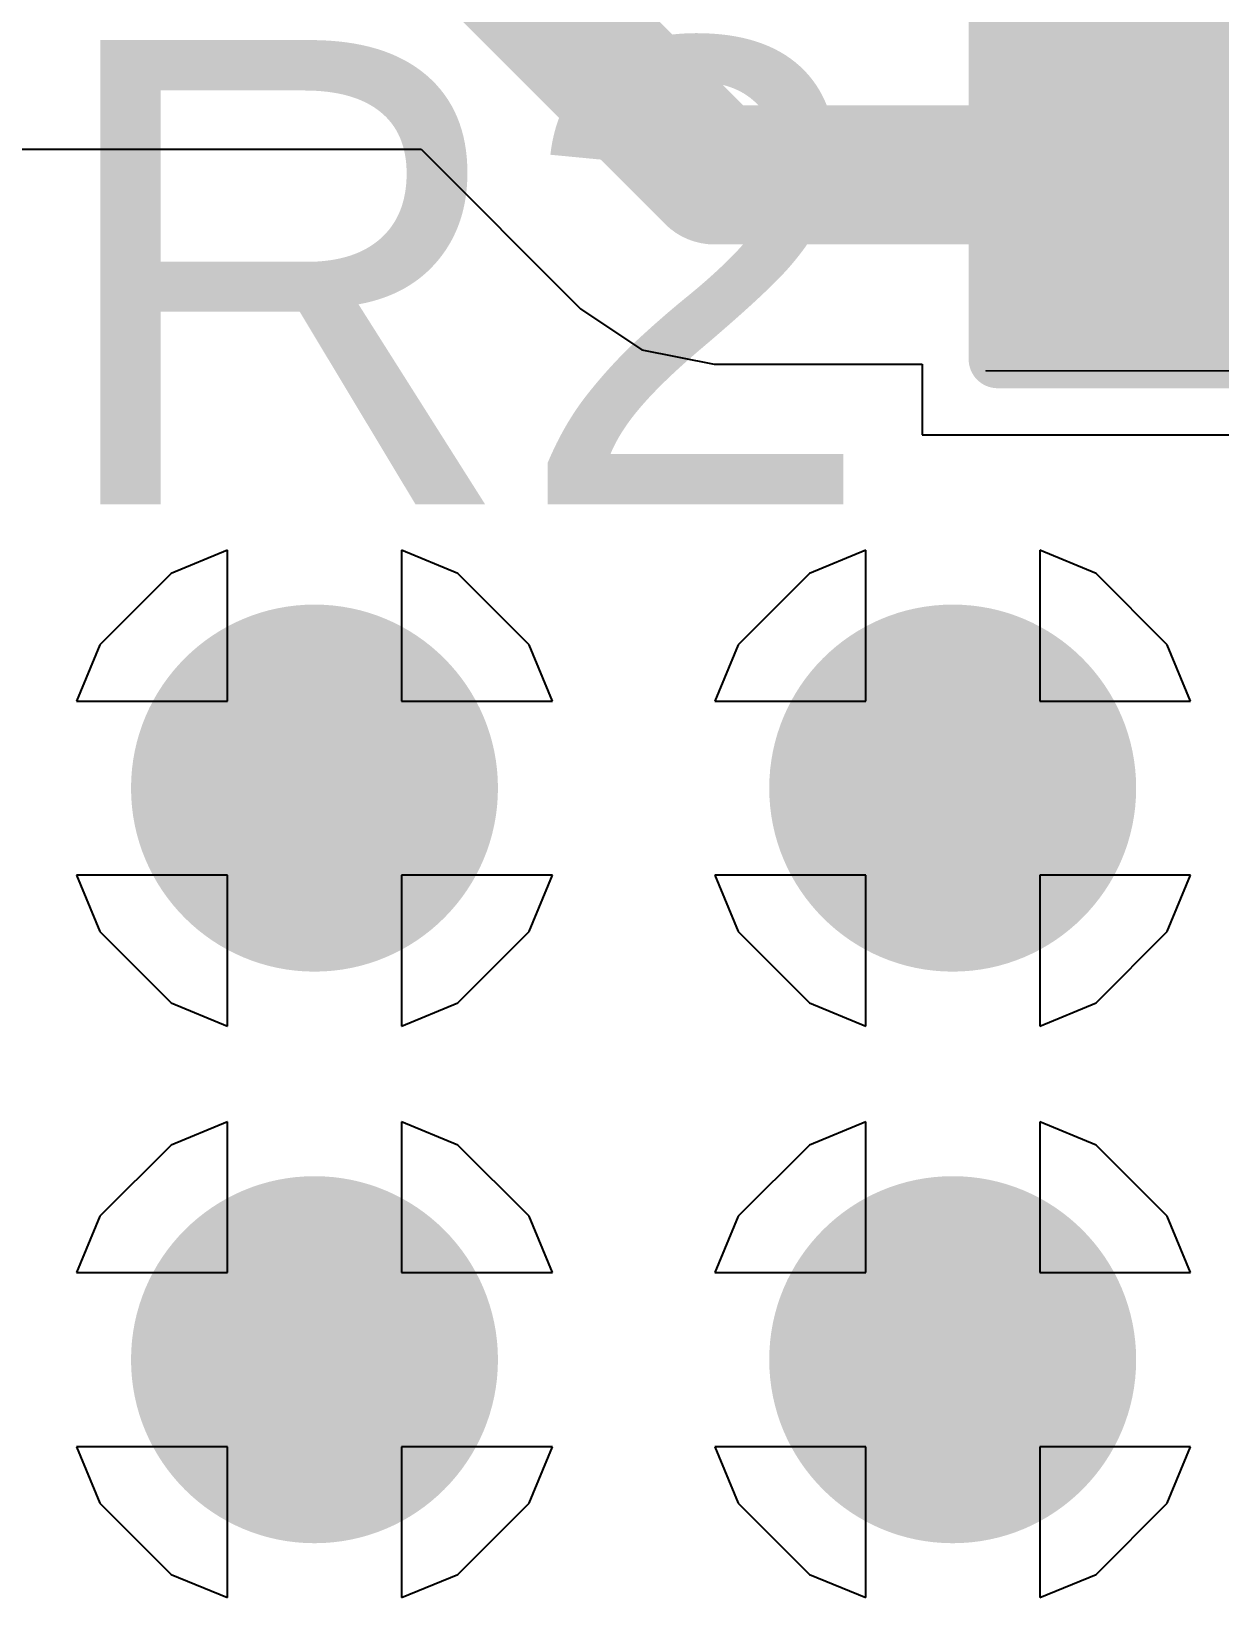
# Model space of a CAD drawing. Header units: inches. Extents: x -18 to 237, y -41 to 211.
# Drawn here: x 3.821 to 6.423, y 88.569 to 91.997 of the extents above; entities that cross this region are included whole.
import ezdxf

# ---------------------------------------------------------------- set-up
doc = ezdxf.new("R2010")
doc.units = ezdxf.units.IN
for name, color, linetype in [('Bottom Layer', 5, 'Continuous'), ('Bottom Solder', 6, 'Continuous'), ('Drill Drawing', 1, 'Continuous'), ('Top Layer', 1, 'Continuous'), ('Top Overlay', 2, 'Continuous'), ('Top Paste', 8, 'Continuous'), ('Top Solder', 216, 'Continuous'), ('Via Holes', 16, 'Continuous')]:
    doc.layers.add(name, color=color, linetype=linetype)
doc.styles.add('Arial', font='', dxfattribs={"height": 0.2})
doc.styles.get('Arial').set_extended_font_data('Arial')

# ---------------------------------------------------------------- blocks, each defined once
blk = doc.blocks.new('R___0402_81')
at = {"layer": 'Top Layer'}
for points in [[(-0.6985, -0.3175), (-0.6985, 0.3175), (-0.2413, 0.3175), (-0.2413, -0.3175)], [(0.2413, -0.3175), (0.2413, 0.3175), (0.6985, 0.3175), (0.6985, -0.3175)]]:
    blk.add_hatch(color=1, dxfattribs=at).paths.add_polyline_path(points)
at = {"layer": 'Top Paste'}
for points in [[(-0.6985, -0.3175), (-0.6985, 0.3175), (-0.2413, 0.3175), (-0.2413, -0.3175)], [(0.2413, -0.3175), (0.2413, 0.3175), (0.6985, 0.3175), (0.6985, -0.3175)]]:
    blk.add_hatch(color=8, dxfattribs=at).paths.add_polyline_path(points)
at = {"layer": 'Top Solder'}
for points in [[(-0.7535, -0.3725), (-0.7535, 0.3725), (-0.1863, 0.3725), (-0.1863, -0.3725)], [(0.1863, -0.3725), (0.1863, 0.3725), (0.7535, 0.3725), (0.7535, -0.3725)]]:
    blk.add_hatch(color=216, dxfattribs=at).paths.add_polyline_path(points)
at = {"layer": 'Top Overlay'}
for points in [[(-0.7874, -0.4064, 0.127, 0.127, 0), (-0.7874, 0.4064, 0.127, 0.127, 0)], [(-0.7874, 0.4064, 0.127, 0.127, 0), (0.7874, 0.4064, 0.127, 0.127, 0)], [(0.7874, -0.4064, 0.127, 0.127, 0), (0.7874, 0.4064, 0.127, 0.127, 0)], [(-0.7874, -0.4064, 0.127, 0.127, 0), (0.7874, -0.4064, 0.127, 0.127, 0)], [(-0.8128, -0.4318, 0.00323, 0.00323, 0), (0.8128, -0.4318, 0.00323, 0.00323, 0)]]:
    blk.add_lwpolyline(points, format="xyseb", dxfattribs=at)
for points in [[(-0.8191, 0.4064, 0.0635, 0.0635, 1), (-0.7556, 0.4064, 0.0635, 0.0635, 1)], [(-0.8191, 0.4064, 0.0635, 0.0635, 1), (-0.7556, 0.4064, 0.0635, 0.0635, 1)], [(0.7556, 0.4064, 0.0635, 0.0635, 1), (0.8191, 0.4064, 0.0635, 0.0635, 1)], [(0.7556, 0.4064, 0.0635, 0.0635, 1), (0.8191, 0.4064, 0.0635, 0.0635, 1)], [(-0.8191, -0.4064, 0.0635, 0.0635, 1), (-0.7556, -0.4064, 0.0635, 0.0635, 1)], [(-0.8191, -0.4064, 0.0635, 0.0635, 1), (-0.7556, -0.4064, 0.0635, 0.0635, 1)], [(0.7556, -0.4064, 0.0635, 0.0635, 1), (0.8191, -0.4064, 0.0635, 0.0635, 1)], [(0.7556, -0.4064, 0.0635, 0.0635, 1), (0.8191, -0.4064, 0.0635, 0.0635, 1)], [(-0.8136, -0.4318, 0.00161, 0.00161, 1), (-0.812, -0.4318, 0.00161, 0.00161, 1)], [(0.812, -0.4318, 0.00161, 0.00161, 1), (0.8136, -0.4318, 0.00161, 0.00161, 1)]]:
    blk.add_lwpolyline(points, format="xyseb", close=True, dxfattribs=at)

msp = doc.modelspace()

# ---------------------------------------------------------------- hatches: boundary and pattern name
at = {"layer": 'Bottom Layer'}
h = msp.add_hatch(color=5, dxfattribs=at)
edge = h.paths.add_edge_path()
edge.add_arc((4.4412, 90.3409), 0.3, 0, 360)
h = msp.add_hatch(color=5, dxfattribs=at)
edge = h.paths.add_edge_path()
edge.add_arc((5.8382, 90.3409), 0.3, 0, 360)
h = msp.add_hatch(color=5, dxfattribs=at)
edge = h.paths.add_edge_path()
edge.add_arc((4.4412, 89.0901), 0.3, 0, 360)
h = msp.add_hatch(color=5, dxfattribs=at)
edge = h.paths.add_edge_path()
edge.add_arc((5.8382, 89.0901), 0.3, 0, 360)
at = {"layer": 'Bottom Solder'}
h = msp.add_hatch(color=6, dxfattribs=at)
edge = h.paths.add_edge_path()
edge.add_arc((4.4412, 90.3409), 0.4016, 0, 360)
h = msp.add_hatch(color=6, dxfattribs=at)
edge = h.paths.add_edge_path()
edge.add_arc((5.8382, 90.3409), 0.4016, 0, 360)
h = msp.add_hatch(color=6, dxfattribs=at)
edge = h.paths.add_edge_path()
edge.add_arc((4.4412, 89.0901), 0.4016, 0, 360)
h = msp.add_hatch(color=6, dxfattribs=at)
edge = h.paths.add_edge_path()
edge.add_arc((5.8382, 89.0901), 0.4016, 0, 360)
at = {"layer": 'Top Layer'}
h = msp.add_hatch(color=1, dxfattribs=at)
edge = h.paths.add_edge_path()
edge.add_arc((4.4412, 90.3409), 0.3, 0, 360)
h = msp.add_hatch(color=1, dxfattribs=at)
edge = h.paths.add_edge_path()
edge.add_arc((5.8382, 90.3409), 0.3, 0, 360)
h = msp.add_hatch(color=1, dxfattribs=at)
edge = h.paths.add_edge_path()
edge.add_arc((4.4412, 89.0901), 0.3, 0, 360)
h = msp.add_hatch(color=1, dxfattribs=at)
edge = h.paths.add_edge_path()
edge.add_arc((5.8382, 89.0901), 0.3, 0, 360)
at = {"layer": 'Top Solder'}
h = msp.add_hatch(color=216, dxfattribs=at)
edge = h.paths.add_edge_path()
edge.add_arc((4.4412, 90.3409), 0.4016, 0, 360)
h = msp.add_hatch(color=216, dxfattribs=at)
edge = h.paths.add_edge_path()
edge.add_arc((5.8382, 90.3409), 0.4016, 0, 360)
h = msp.add_hatch(color=216, dxfattribs=at)
edge = h.paths.add_edge_path()
edge.add_arc((4.4412, 89.0901), 0.4016, 0, 360)
h = msp.add_hatch(color=216, dxfattribs=at)
edge = h.paths.add_edge_path()
edge.add_arc((5.8382, 89.0901), 0.4016, 0, 360)
at = {"layer": 'Via Holes'}
h = msp.add_hatch(color=7, dxfattribs=at)
edge = h.paths.add_edge_path()
edge.add_arc((4.4412, 90.3409), 0.15, 0, 360)
h = msp.add_hatch(color=7, dxfattribs=at)
edge = h.paths.add_edge_path()
edge.add_arc((5.8382, 90.3409), 0.15, 0, 360)
h = msp.add_hatch(color=7, dxfattribs=at)
edge = h.paths.add_edge_path()
edge.add_arc((4.4412, 89.0901), 0.15, 0, 360)
h = msp.add_hatch(color=7, dxfattribs=at)
edge = h.paths.add_edge_path()
edge.add_arc((5.8382, 89.0901), 0.15, 0, 360)

# ---------------------------------------------------------------- linework, layer by layer
at = {"layer": 'Bottom Layer'}
for p, q in [((4.2507, 90.8616), (4.1274, 90.8105)), ((4.2507, 90.5314), (4.2507, 90.8616)), ((4.7551, 90.8105), (4.6317, 90.8616)), ((4.6317, 90.8616), (4.6317, 90.5314)), ((5.6477, 90.8616), (5.5244, 90.8105)), ((5.6477, 90.5314), (5.6477, 90.8616)), ((6.1521, 90.8105), (6.0287, 90.8616)), ((6.0287, 90.8616), (6.0287, 90.5314)), ((4.1274, 90.8105), (3.9716, 90.6547)), ((4.9109, 90.6547), (4.7551, 90.8105)), ((5.5244, 90.8105), (5.3686, 90.6547)), ((6.3079, 90.6547), (6.1521, 90.8105)), ((3.9716, 90.6547), (3.9205, 90.5314)), ((4.962, 90.5314), (4.9109, 90.6547)), ((5.3686, 90.6547), (5.3175, 90.5314)), ((6.359, 90.5314), (6.3079, 90.6547)), ((3.9205, 90.5314), (4.2507, 90.5314)), ((4.6317, 90.5314), (4.962, 90.5314)), ((5.3175, 90.5314), (5.6477, 90.5314)), ((6.0287, 90.5314), (6.359, 90.5314)), ((4.2507, 90.1504), (3.9205, 90.1504)), ((3.9205, 90.1504), (3.9716, 90.0271)), ((4.2507, 89.8202), (4.2507, 90.1504)), ((4.962, 90.1504), (4.6317, 90.1504)), ((4.6317, 90.1504), (4.6317, 89.8202)), ((4.9109, 90.0271), (4.962, 90.1504)), ((5.6477, 90.1504), (5.3175, 90.1504)), ((5.3175, 90.1504), (5.3686, 90.0271)), ((5.6477, 89.8202), (5.6477, 90.1504)), ((6.359, 90.1504), (6.0287, 90.1504)), ((6.0287, 90.1504), (6.0287, 89.8202)), ((6.3079, 90.0271), (6.359, 90.1504)), ((3.9716, 90.0271), (4.1274, 89.8712)), ((4.7551, 89.8712), (4.9109, 90.0271)), ((5.3686, 90.0271), (5.5244, 89.8712)), ((6.1521, 89.8712), (6.3079, 90.0271)), ((4.1274, 89.8712), (4.2507, 89.8202)), ((4.6317, 89.8202), (4.7551, 89.8712)), ((5.5244, 89.8712), (5.6477, 89.8202)), ((6.0287, 89.8202), (6.1521, 89.8712)), ((4.2507, 89.6108), (4.1274, 89.5597)), ((4.2507, 89.2806), (4.2507, 89.6108)), ((4.7551, 89.5597), (4.6317, 89.6108)), ((4.6317, 89.6108), (4.6317, 89.2806)), ((5.6477, 89.6108), (5.5244, 89.5597)), ((5.6477, 89.2806), (5.6477, 89.6108)), ((6.1521, 89.5597), (6.0287, 89.6108)), ((6.0287, 89.6108), (6.0287, 89.2806)), ((4.1274, 89.5597), (3.9716, 89.4039)), ((4.9109, 89.4039), (4.7551, 89.5597)), ((5.5244, 89.5597), (5.3686, 89.4039)), ((6.3079, 89.4039), (6.1521, 89.5597)), ((3.9716, 89.4039), (3.9205, 89.2806)), ((4.962, 89.2806), (4.9109, 89.4039)), ((5.3686, 89.4039), (5.3175, 89.2806)), ((6.359, 89.2806), (6.3079, 89.4039)), ((3.9205, 89.2806), (4.2507, 89.2806)), ((4.6317, 89.2806), (4.962, 89.2806)), ((5.3175, 89.2806), (5.6477, 89.2806)), ((6.0287, 89.2806), (6.359, 89.2806)), ((4.2507, 88.8996), (3.9205, 88.8996)), ((3.9205, 88.8996), (3.9716, 88.7763)), ((4.2507, 88.5694), (4.2507, 88.8996)), ((4.962, 88.8996), (4.6317, 88.8996)), ((4.6317, 88.8996), (4.6317, 88.5694)), ((4.9109, 88.7763), (4.962, 88.8996)), ((5.6477, 88.8996), (5.3175, 88.8996)), ((5.3175, 88.8996), (5.3686, 88.7763)), ((5.6477, 88.5694), (5.6477, 88.8996)), ((6.359, 88.8996), (6.0287, 88.8996)), ((6.0287, 88.8996), (6.0287, 88.5694)), ((6.3079, 88.7763), (6.359, 88.8996)), ((3.9716, 88.7763), (4.1274, 88.6204)), ((4.7551, 88.6204), (4.9109, 88.7763)), ((5.3686, 88.7763), (5.5244, 88.6204)), ((6.1521, 88.6204), (6.3079, 88.7763)), ((4.1274, 88.6204), (4.2507, 88.5694)), ((4.6317, 88.5694), (4.7551, 88.6204)), ((5.5244, 88.6204), (5.6477, 88.5694)), ((6.0287, 88.5694), (6.1521, 88.6204))]:
    msp.add_line(p, q, dxfattribs=at)
at = {"layer": 'Drill Drawing'}
for points in [[(4.3142, 90.4679, 0.0508, 0.0508, 0), (4.4412, 90.5949, 0.0508, 0.0508, 0)], [(4.4412, 90.5949, 0.0508, 0.0508, 0), (4.5682, 90.4679, 0.0508, 0.0508, 0)], [(5.7112, 90.4679, 0.0508, 0.0508, 0), (5.8382, 90.5949, 0.0508, 0.0508, 0)], [(5.8382, 90.5949, 0.0508, 0.0508, 0), (5.9652, 90.4679, 0.0508, 0.0508, 0)], [(4.1872, 90.4679, 0.0508, 0.0508, 0), (4.3142, 90.3409, 0.0508, 0.0508, 0)], [(4.1872, 90.4679, 0.0508, 0.0508, 0), (4.3142, 90.4679, 0.0508, 0.0508, 0)], [(4.365, 90.4171, 0.0508, 0.0508, 0), (4.4412, 90.4933, 0.0508, 0.0508, 0)], [(4.4412, 90.4933, 0.0508, 0.0508, 0), (4.5174, 90.4171, 0.0508, 0.0508, 0)], [(4.5682, 90.4679, 0.0508, 0.0508, 0), (4.6952, 90.4679, 0.0508, 0.0508, 0)], [(4.5682, 90.3409, 0.0508, 0.0508, 0), (4.6952, 90.4679, 0.0508, 0.0508, 0)], [(5.5842, 90.4679, 0.0508, 0.0508, 0), (5.7112, 90.3409, 0.0508, 0.0508, 0)], [(5.5842, 90.4679, 0.0508, 0.0508, 0), (5.7112, 90.4679, 0.0508, 0.0508, 0)], [(5.762, 90.4171, 0.0508, 0.0508, 0), (5.8382, 90.4933, 0.0508, 0.0508, 0)], [(5.8382, 90.4933, 0.0508, 0.0508, 0), (5.9144, 90.4171, 0.0508, 0.0508, 0)], [(5.9652, 90.4679, 0.0508, 0.0508, 0), (6.0922, 90.4679, 0.0508, 0.0508, 0)], [(5.9652, 90.3409, 0.0508, 0.0508, 0), (6.0922, 90.4679, 0.0508, 0.0508, 0)], [(4.2888, 90.4171, 0.0508, 0.0508, 0), (4.365, 90.3409, 0.0508, 0.0508, 0)], [(4.2888, 90.4171, 0.0508, 0.0508, 0), (4.365, 90.4171, 0.0508, 0.0508, 0)], [(4.5174, 90.4171, 0.0508, 0.0508, 0), (4.5936, 90.4171, 0.0508, 0.0508, 0)], [(4.5174, 90.3409, 0.0508, 0.0508, 0), (4.5936, 90.4171, 0.0508, 0.0508, 0)], [(5.6858, 90.4171, 0.0508, 0.0508, 0), (5.762, 90.3409, 0.0508, 0.0508, 0)], [(5.6858, 90.4171, 0.0508, 0.0508, 0), (5.762, 90.4171, 0.0508, 0.0508, 0)], [(5.9144, 90.4171, 0.0508, 0.0508, 0), (5.9906, 90.4171, 0.0508, 0.0508, 0)], [(5.9144, 90.3409, 0.0508, 0.0508, 0), (5.9906, 90.4171, 0.0508, 0.0508, 0)], [(4.1872, 90.2139, 0.0508, 0.0508, 0), (4.3142, 90.3409, 0.0508, 0.0508, 0)], [(4.2888, 90.2647, 0.0508, 0.0508, 0), (4.365, 90.3409, 0.0508, 0.0508, 0)], [(4.5174, 90.3409, 0.0508, 0.0508, 0), (4.5936, 90.2647, 0.0508, 0.0508, 0)], [(4.5682, 90.3409, 0.0508, 0.0508, 0), (4.6952, 90.2139, 0.0508, 0.0508, 0)], [(5.5842, 90.2139, 0.0508, 0.0508, 0), (5.7112, 90.3409, 0.0508, 0.0508, 0)], [(5.6858, 90.2647, 0.0508, 0.0508, 0), (5.762, 90.3409, 0.0508, 0.0508, 0)], [(5.9144, 90.3409, 0.0508, 0.0508, 0), (5.9906, 90.2647, 0.0508, 0.0508, 0)], [(5.9652, 90.3409, 0.0508, 0.0508, 0), (6.0922, 90.2139, 0.0508, 0.0508, 0)], [(4.2888, 90.2647, 0.0508, 0.0508, 0), (4.365, 90.2647, 0.0508, 0.0508, 0)], [(4.365, 90.2647, 0.0508, 0.0508, 0), (4.4412, 90.1885, 0.0508, 0.0508, 0)], [(4.4412, 90.1885, 0.0508, 0.0508, 0), (4.5174, 90.2647, 0.0508, 0.0508, 0)], [(4.5174, 90.2647, 0.0508, 0.0508, 0), (4.5936, 90.2647, 0.0508, 0.0508, 0)], [(5.6858, 90.2647, 0.0508, 0.0508, 0), (5.762, 90.2647, 0.0508, 0.0508, 0)], [(5.762, 90.2647, 0.0508, 0.0508, 0), (5.8382, 90.1885, 0.0508, 0.0508, 0)], [(5.8382, 90.1885, 0.0508, 0.0508, 0), (5.9144, 90.2647, 0.0508, 0.0508, 0)], [(5.9144, 90.2647, 0.0508, 0.0508, 0), (5.9906, 90.2647, 0.0508, 0.0508, 0)], [(4.1872, 90.2139, 0.0508, 0.0508, 0), (4.3142, 90.2139, 0.0508, 0.0508, 0)], [(4.3142, 90.2139, 0.0508, 0.0508, 0), (4.4412, 90.0869, 0.0508, 0.0508, 0)], [(4.4412, 90.0869, 0.0508, 0.0508, 0), (4.5682, 90.2139, 0.0508, 0.0508, 0)], [(4.5682, 90.2139, 0.0508, 0.0508, 0), (4.6952, 90.2139, 0.0508, 0.0508, 0)], [(5.5842, 90.2139, 0.0508, 0.0508, 0), (5.7112, 90.2139, 0.0508, 0.0508, 0)], [(5.7112, 90.2139, 0.0508, 0.0508, 0), (5.8382, 90.0869, 0.0508, 0.0508, 0)], [(5.8382, 90.0869, 0.0508, 0.0508, 0), (5.9652, 90.2139, 0.0508, 0.0508, 0)], [(5.9652, 90.2139, 0.0508, 0.0508, 0), (6.0922, 90.2139, 0.0508, 0.0508, 0)], [(4.3142, 89.2171, 0.0508, 0.0508, 0), (4.4412, 89.3441, 0.0508, 0.0508, 0)], [(4.4412, 89.3441, 0.0508, 0.0508, 0), (4.5682, 89.2171, 0.0508, 0.0508, 0)], [(5.7112, 89.2171, 0.0508, 0.0508, 0), (5.8382, 89.3441, 0.0508, 0.0508, 0)], [(5.8382, 89.3441, 0.0508, 0.0508, 0), (5.9652, 89.2171, 0.0508, 0.0508, 0)], [(4.365, 89.1663, 0.0508, 0.0508, 0), (4.4412, 89.2425, 0.0508, 0.0508, 0)], [(4.4412, 89.2425, 0.0508, 0.0508, 0), (4.5174, 89.1663, 0.0508, 0.0508, 0)], [(5.762, 89.1663, 0.0508, 0.0508, 0), (5.8382, 89.2425, 0.0508, 0.0508, 0)], [(5.8382, 89.2425, 0.0508, 0.0508, 0), (5.9144, 89.1663, 0.0508, 0.0508, 0)], [(4.1872, 89.2171, 0.0508, 0.0508, 0), (4.3142, 89.0901, 0.0508, 0.0508, 0)], [(4.1872, 89.2171, 0.0508, 0.0508, 0), (4.3142, 89.2171, 0.0508, 0.0508, 0)], [(4.5682, 89.2171, 0.0508, 0.0508, 0), (4.6952, 89.2171, 0.0508, 0.0508, 0)], [(4.5682, 89.0901, 0.0508, 0.0508, 0), (4.6952, 89.2171, 0.0508, 0.0508, 0)], [(5.5842, 89.2171, 0.0508, 0.0508, 0), (5.7112, 89.0901, 0.0508, 0.0508, 0)], [(5.5842, 89.2171, 0.0508, 0.0508, 0), (5.7112, 89.2171, 0.0508, 0.0508, 0)], [(5.9652, 89.2171, 0.0508, 0.0508, 0), (6.0922, 89.2171, 0.0508, 0.0508, 0)], [(5.9652, 89.0901, 0.0508, 0.0508, 0), (6.0922, 89.2171, 0.0508, 0.0508, 0)], [(4.2888, 89.1663, 0.0508, 0.0508, 0), (4.365, 89.0901, 0.0508, 0.0508, 0)], [(4.2888, 89.1663, 0.0508, 0.0508, 0), (4.365, 89.1663, 0.0508, 0.0508, 0)], [(4.5174, 89.1663, 0.0508, 0.0508, 0), (4.5936, 89.1663, 0.0508, 0.0508, 0)], [(4.5174, 89.0901, 0.0508, 0.0508, 0), (4.5936, 89.1663, 0.0508, 0.0508, 0)], [(5.6858, 89.1663, 0.0508, 0.0508, 0), (5.762, 89.0901, 0.0508, 0.0508, 0)], [(5.6858, 89.1663, 0.0508, 0.0508, 0), (5.762, 89.1663, 0.0508, 0.0508, 0)], [(5.9144, 89.1663, 0.0508, 0.0508, 0), (5.9906, 89.1663, 0.0508, 0.0508, 0)], [(5.9144, 89.0901, 0.0508, 0.0508, 0), (5.9906, 89.1663, 0.0508, 0.0508, 0)], [(4.1872, 88.9631, 0.0508, 0.0508, 0), (4.3142, 89.0901, 0.0508, 0.0508, 0)], [(4.2888, 89.0139, 0.0508, 0.0508, 0), (4.365, 89.0901, 0.0508, 0.0508, 0)], [(4.5174, 89.0901, 0.0508, 0.0508, 0), (4.5936, 89.0139, 0.0508, 0.0508, 0)], [(4.5682, 89.0901, 0.0508, 0.0508, 0), (4.6952, 88.9631, 0.0508, 0.0508, 0)], [(5.5842, 88.9631, 0.0508, 0.0508, 0), (5.7112, 89.0901, 0.0508, 0.0508, 0)], [(5.6858, 89.0139, 0.0508, 0.0508, 0), (5.762, 89.0901, 0.0508, 0.0508, 0)], [(5.9144, 89.0901, 0.0508, 0.0508, 0), (5.9906, 89.0139, 0.0508, 0.0508, 0)], [(5.9652, 89.0901, 0.0508, 0.0508, 0), (6.0922, 88.9631, 0.0508, 0.0508, 0)], [(4.2888, 89.0139, 0.0508, 0.0508, 0), (4.365, 89.0139, 0.0508, 0.0508, 0)], [(4.365, 89.0139, 0.0508, 0.0508, 0), (4.4412, 88.9377, 0.0508, 0.0508, 0)], [(4.4412, 88.9377, 0.0508, 0.0508, 0), (4.5174, 89.0139, 0.0508, 0.0508, 0)], [(4.5174, 89.0139, 0.0508, 0.0508, 0), (4.5936, 89.0139, 0.0508, 0.0508, 0)], [(5.6858, 89.0139, 0.0508, 0.0508, 0), (5.762, 89.0139, 0.0508, 0.0508, 0)], [(5.762, 89.0139, 0.0508, 0.0508, 0), (5.8382, 88.9377, 0.0508, 0.0508, 0)], [(5.8382, 88.9377, 0.0508, 0.0508, 0), (5.9144, 89.0139, 0.0508, 0.0508, 0)], [(5.9144, 89.0139, 0.0508, 0.0508, 0), (5.9906, 89.0139, 0.0508, 0.0508, 0)], [(4.1872, 88.9631, 0.0508, 0.0508, 0), (4.3142, 88.9631, 0.0508, 0.0508, 0)], [(4.3142, 88.9631, 0.0508, 0.0508, 0), (4.4412, 88.8361, 0.0508, 0.0508, 0)], [(4.4412, 88.8361, 0.0508, 0.0508, 0), (4.5682, 88.9631, 0.0508, 0.0508, 0)], [(4.5682, 88.9631, 0.0508, 0.0508, 0), (4.6952, 88.9631, 0.0508, 0.0508, 0)], [(5.5842, 88.9631, 0.0508, 0.0508, 0), (5.7112, 88.9631, 0.0508, 0.0508, 0)], [(5.7112, 88.9631, 0.0508, 0.0508, 0), (5.8382, 88.8361, 0.0508, 0.0508, 0)], [(5.8382, 88.8361, 0.0508, 0.0508, 0), (5.9652, 88.9631, 0.0508, 0.0508, 0)], [(5.9652, 88.9631, 0.0508, 0.0508, 0), (6.0922, 88.9631, 0.0508, 0.0508, 0)]]:
    msp.add_lwpolyline(points, format="xyseb", dxfattribs=at)
for points in [[(4.4285, 90.5949, 0.0254, 0.0254, 1), (4.4539, 90.5949, 0.0254, 0.0254, 1)], [(4.4285, 90.5949, 0.0254, 0.0254, 1), (4.4539, 90.5949, 0.0254, 0.0254, 1)], [(5.8255, 90.5949, 0.0254, 0.0254, 1), (5.8509, 90.5949, 0.0254, 0.0254, 1)], [(5.8255, 90.5949, 0.0254, 0.0254, 1), (5.8509, 90.5949, 0.0254, 0.0254, 1)], [(4.1745, 90.4679, 0.0254, 0.0254, 1), (4.1999, 90.4679, 0.0254, 0.0254, 1)], [(4.1745, 90.4679, 0.0254, 0.0254, 1), (4.1999, 90.4679, 0.0254, 0.0254, 1)], [(4.3015, 90.4679, 0.0254, 0.0254, 1), (4.3269, 90.4679, 0.0254, 0.0254, 1)], [(4.3015, 90.4679, 0.0254, 0.0254, 1), (4.3269, 90.4679, 0.0254, 0.0254, 1)], [(4.4285, 90.4933, 0.0254, 0.0254, 1), (4.4539, 90.4933, 0.0254, 0.0254, 1)], [(4.4285, 90.4933, 0.0254, 0.0254, 1), (4.4539, 90.4933, 0.0254, 0.0254, 1)], [(4.5555, 90.4679, 0.0254, 0.0254, 1), (4.5809, 90.4679, 0.0254, 0.0254, 1)], [(4.5555, 90.4679, 0.0254, 0.0254, 1), (4.5809, 90.4679, 0.0254, 0.0254, 1)], [(4.6825, 90.4679, 0.0254, 0.0254, 1), (4.7079, 90.4679, 0.0254, 0.0254, 1)], [(4.6825, 90.4679, 0.0254, 0.0254, 1), (4.7079, 90.4679, 0.0254, 0.0254, 1)], [(5.5715, 90.4679, 0.0254, 0.0254, 1), (5.5969, 90.4679, 0.0254, 0.0254, 1)], [(5.5715, 90.4679, 0.0254, 0.0254, 1), (5.5969, 90.4679, 0.0254, 0.0254, 1)], [(5.6985, 90.4679, 0.0254, 0.0254, 1), (5.7239, 90.4679, 0.0254, 0.0254, 1)], [(5.6985, 90.4679, 0.0254, 0.0254, 1), (5.7239, 90.4679, 0.0254, 0.0254, 1)], [(5.8255, 90.4933, 0.0254, 0.0254, 1), (5.8509, 90.4933, 0.0254, 0.0254, 1)], [(5.8255, 90.4933, 0.0254, 0.0254, 1), (5.8509, 90.4933, 0.0254, 0.0254, 1)], [(5.9525, 90.4679, 0.0254, 0.0254, 1), (5.9779, 90.4679, 0.0254, 0.0254, 1)], [(5.9525, 90.4679, 0.0254, 0.0254, 1), (5.9779, 90.4679, 0.0254, 0.0254, 1)], [(6.0795, 90.4679, 0.0254, 0.0254, 1), (6.1049, 90.4679, 0.0254, 0.0254, 1)], [(6.0795, 90.4679, 0.0254, 0.0254, 1), (6.1049, 90.4679, 0.0254, 0.0254, 1)], [(4.2761, 90.4171, 0.0254, 0.0254, 1), (4.3015, 90.4171, 0.0254, 0.0254, 1)], [(4.2761, 90.4171, 0.0254, 0.0254, 1), (4.3015, 90.4171, 0.0254, 0.0254, 1)], [(4.3523, 90.4171, 0.0254, 0.0254, 1), (4.3777, 90.4171, 0.0254, 0.0254, 1)], [(4.3523, 90.4171, 0.0254, 0.0254, 1), (4.3777, 90.4171, 0.0254, 0.0254, 1)], [(4.5047, 90.4171, 0.0254, 0.0254, 1), (4.5301, 90.4171, 0.0254, 0.0254, 1)], [(4.5047, 90.4171, 0.0254, 0.0254, 1), (4.5301, 90.4171, 0.0254, 0.0254, 1)], [(4.5809, 90.4171, 0.0254, 0.0254, 1), (4.6063, 90.4171, 0.0254, 0.0254, 1)], [(4.5809, 90.4171, 0.0254, 0.0254, 1), (4.6063, 90.4171, 0.0254, 0.0254, 1)], [(5.6731, 90.4171, 0.0254, 0.0254, 1), (5.6985, 90.4171, 0.0254, 0.0254, 1)], [(5.6731, 90.4171, 0.0254, 0.0254, 1), (5.6985, 90.4171, 0.0254, 0.0254, 1)], [(5.7493, 90.4171, 0.0254, 0.0254, 1), (5.7747, 90.4171, 0.0254, 0.0254, 1)], [(5.7493, 90.4171, 0.0254, 0.0254, 1), (5.7747, 90.4171, 0.0254, 0.0254, 1)], [(5.9017, 90.4171, 0.0254, 0.0254, 1), (5.9271, 90.4171, 0.0254, 0.0254, 1)], [(5.9017, 90.4171, 0.0254, 0.0254, 1), (5.9271, 90.4171, 0.0254, 0.0254, 1)], [(5.9779, 90.4171, 0.0254, 0.0254, 1), (6.0033, 90.4171, 0.0254, 0.0254, 1)], [(5.9779, 90.4171, 0.0254, 0.0254, 1), (6.0033, 90.4171, 0.0254, 0.0254, 1)], [(4.3015, 90.3409, 0.0254, 0.0254, 1), (4.3269, 90.3409, 0.0254, 0.0254, 1)], [(4.3015, 90.3409, 0.0254, 0.0254, 1), (4.3269, 90.3409, 0.0254, 0.0254, 1)], [(4.3523, 90.3409, 0.0254, 0.0254, 1), (4.3777, 90.3409, 0.0254, 0.0254, 1)], [(4.3523, 90.3409, 0.0254, 0.0254, 1), (4.3777, 90.3409, 0.0254, 0.0254, 1)], [(4.5047, 90.3409, 0.0254, 0.0254, 1), (4.5301, 90.3409, 0.0254, 0.0254, 1)], [(4.5047, 90.3409, 0.0254, 0.0254, 1), (4.5301, 90.3409, 0.0254, 0.0254, 1)], [(4.5555, 90.3409, 0.0254, 0.0254, 1), (4.5809, 90.3409, 0.0254, 0.0254, 1)], [(4.5555, 90.3409, 0.0254, 0.0254, 1), (4.5809, 90.3409, 0.0254, 0.0254, 1)], [(5.6985, 90.3409, 0.0254, 0.0254, 1), (5.7239, 90.3409, 0.0254, 0.0254, 1)], [(5.6985, 90.3409, 0.0254, 0.0254, 1), (5.7239, 90.3409, 0.0254, 0.0254, 1)], [(5.7493, 90.3409, 0.0254, 0.0254, 1), (5.7747, 90.3409, 0.0254, 0.0254, 1)], [(5.7493, 90.3409, 0.0254, 0.0254, 1), (5.7747, 90.3409, 0.0254, 0.0254, 1)], [(5.9017, 90.3409, 0.0254, 0.0254, 1), (5.9271, 90.3409, 0.0254, 0.0254, 1)], [(5.9017, 90.3409, 0.0254, 0.0254, 1), (5.9271, 90.3409, 0.0254, 0.0254, 1)], [(5.9525, 90.3409, 0.0254, 0.0254, 1), (5.9779, 90.3409, 0.0254, 0.0254, 1)], [(5.9525, 90.3409, 0.0254, 0.0254, 1), (5.9779, 90.3409, 0.0254, 0.0254, 1)], [(4.2761, 90.2647, 0.0254, 0.0254, 1), (4.3015, 90.2647, 0.0254, 0.0254, 1)], [(4.2761, 90.2647, 0.0254, 0.0254, 1), (4.3015, 90.2647, 0.0254, 0.0254, 1)], [(4.3523, 90.2647, 0.0254, 0.0254, 1), (4.3777, 90.2647, 0.0254, 0.0254, 1)], [(4.3523, 90.2647, 0.0254, 0.0254, 1), (4.3777, 90.2647, 0.0254, 0.0254, 1)], [(4.5047, 90.2647, 0.0254, 0.0254, 1), (4.5301, 90.2647, 0.0254, 0.0254, 1)], [(4.5047, 90.2647, 0.0254, 0.0254, 1), (4.5301, 90.2647, 0.0254, 0.0254, 1)], [(4.5809, 90.2647, 0.0254, 0.0254, 1), (4.6063, 90.2647, 0.0254, 0.0254, 1)], [(4.5809, 90.2647, 0.0254, 0.0254, 1), (4.6063, 90.2647, 0.0254, 0.0254, 1)], [(5.6731, 90.2647, 0.0254, 0.0254, 1), (5.6985, 90.2647, 0.0254, 0.0254, 1)], [(5.6731, 90.2647, 0.0254, 0.0254, 1), (5.6985, 90.2647, 0.0254, 0.0254, 1)], [(5.7493, 90.2647, 0.0254, 0.0254, 1), (5.7747, 90.2647, 0.0254, 0.0254, 1)], [(5.7493, 90.2647, 0.0254, 0.0254, 1), (5.7747, 90.2647, 0.0254, 0.0254, 1)], [(5.9017, 90.2647, 0.0254, 0.0254, 1), (5.9271, 90.2647, 0.0254, 0.0254, 1)], [(5.9017, 90.2647, 0.0254, 0.0254, 1), (5.9271, 90.2647, 0.0254, 0.0254, 1)], [(5.9779, 90.2647, 0.0254, 0.0254, 1), (6.0033, 90.2647, 0.0254, 0.0254, 1)], [(5.9779, 90.2647, 0.0254, 0.0254, 1), (6.0033, 90.2647, 0.0254, 0.0254, 1)], [(4.1745, 90.2139, 0.0254, 0.0254, 1), (4.1999, 90.2139, 0.0254, 0.0254, 1)], [(4.1745, 90.2139, 0.0254, 0.0254, 1), (4.1999, 90.2139, 0.0254, 0.0254, 1)], [(4.3015, 90.2139, 0.0254, 0.0254, 1), (4.3269, 90.2139, 0.0254, 0.0254, 1)], [(4.3015, 90.2139, 0.0254, 0.0254, 1), (4.3269, 90.2139, 0.0254, 0.0254, 1)], [(4.4285, 90.1885, 0.0254, 0.0254, 1), (4.4539, 90.1885, 0.0254, 0.0254, 1)], [(4.4285, 90.1885, 0.0254, 0.0254, 1), (4.4539, 90.1885, 0.0254, 0.0254, 1)], [(4.5555, 90.2139, 0.0254, 0.0254, 1), (4.5809, 90.2139, 0.0254, 0.0254, 1)], [(4.5555, 90.2139, 0.0254, 0.0254, 1), (4.5809, 90.2139, 0.0254, 0.0254, 1)], [(4.6825, 90.2139, 0.0254, 0.0254, 1), (4.7079, 90.2139, 0.0254, 0.0254, 1)], [(4.6825, 90.2139, 0.0254, 0.0254, 1), (4.7079, 90.2139, 0.0254, 0.0254, 1)], [(5.5715, 90.2139, 0.0254, 0.0254, 1), (5.5969, 90.2139, 0.0254, 0.0254, 1)], [(5.5715, 90.2139, 0.0254, 0.0254, 1), (5.5969, 90.2139, 0.0254, 0.0254, 1)], [(5.6985, 90.2139, 0.0254, 0.0254, 1), (5.7239, 90.2139, 0.0254, 0.0254, 1)], [(5.6985, 90.2139, 0.0254, 0.0254, 1), (5.7239, 90.2139, 0.0254, 0.0254, 1)], [(5.8255, 90.1885, 0.0254, 0.0254, 1), (5.8509, 90.1885, 0.0254, 0.0254, 1)], [(5.8255, 90.1885, 0.0254, 0.0254, 1), (5.8509, 90.1885, 0.0254, 0.0254, 1)], [(5.9525, 90.2139, 0.0254, 0.0254, 1), (5.9779, 90.2139, 0.0254, 0.0254, 1)], [(5.9525, 90.2139, 0.0254, 0.0254, 1), (5.9779, 90.2139, 0.0254, 0.0254, 1)], [(6.0795, 90.2139, 0.0254, 0.0254, 1), (6.1049, 90.2139, 0.0254, 0.0254, 1)], [(6.0795, 90.2139, 0.0254, 0.0254, 1), (6.1049, 90.2139, 0.0254, 0.0254, 1)], [(4.4285, 90.0869, 0.0254, 0.0254, 1), (4.4539, 90.0869, 0.0254, 0.0254, 1)], [(4.4285, 90.0869, 0.0254, 0.0254, 1), (4.4539, 90.0869, 0.0254, 0.0254, 1)], [(5.8255, 90.0869, 0.0254, 0.0254, 1), (5.8509, 90.0869, 0.0254, 0.0254, 1)], [(5.8255, 90.0869, 0.0254, 0.0254, 1), (5.8509, 90.0869, 0.0254, 0.0254, 1)], [(4.4285, 89.3441, 0.0254, 0.0254, 1), (4.4539, 89.3441, 0.0254, 0.0254, 1)], [(4.4285, 89.3441, 0.0254, 0.0254, 1), (4.4539, 89.3441, 0.0254, 0.0254, 1)], [(5.8255, 89.3441, 0.0254, 0.0254, 1), (5.8509, 89.3441, 0.0254, 0.0254, 1)], [(5.8255, 89.3441, 0.0254, 0.0254, 1), (5.8509, 89.3441, 0.0254, 0.0254, 1)], [(4.4285, 89.2425, 0.0254, 0.0254, 1), (4.4539, 89.2425, 0.0254, 0.0254, 1)], [(4.4285, 89.2425, 0.0254, 0.0254, 1), (4.4539, 89.2425, 0.0254, 0.0254, 1)], [(5.8255, 89.2425, 0.0254, 0.0254, 1), (5.8509, 89.2425, 0.0254, 0.0254, 1)], [(5.8255, 89.2425, 0.0254, 0.0254, 1), (5.8509, 89.2425, 0.0254, 0.0254, 1)], [(4.1745, 89.2171, 0.0254, 0.0254, 1), (4.1999, 89.2171, 0.0254, 0.0254, 1)], [(4.1745, 89.2171, 0.0254, 0.0254, 1), (4.1999, 89.2171, 0.0254, 0.0254, 1)], [(4.3015, 89.2171, 0.0254, 0.0254, 1), (4.3269, 89.2171, 0.0254, 0.0254, 1)], [(4.3015, 89.2171, 0.0254, 0.0254, 1), (4.3269, 89.2171, 0.0254, 0.0254, 1)], [(4.5555, 89.2171, 0.0254, 0.0254, 1), (4.5809, 89.2171, 0.0254, 0.0254, 1)], [(4.5555, 89.2171, 0.0254, 0.0254, 1), (4.5809, 89.2171, 0.0254, 0.0254, 1)], [(4.6825, 89.2171, 0.0254, 0.0254, 1), (4.7079, 89.2171, 0.0254, 0.0254, 1)], [(4.6825, 89.2171, 0.0254, 0.0254, 1), (4.7079, 89.2171, 0.0254, 0.0254, 1)], [(5.5715, 89.2171, 0.0254, 0.0254, 1), (5.5969, 89.2171, 0.0254, 0.0254, 1)], [(5.5715, 89.2171, 0.0254, 0.0254, 1), (5.5969, 89.2171, 0.0254, 0.0254, 1)], [(5.6985, 89.2171, 0.0254, 0.0254, 1), (5.7239, 89.2171, 0.0254, 0.0254, 1)], [(5.6985, 89.2171, 0.0254, 0.0254, 1), (5.7239, 89.2171, 0.0254, 0.0254, 1)], [(5.9525, 89.2171, 0.0254, 0.0254, 1), (5.9779, 89.2171, 0.0254, 0.0254, 1)], [(5.9525, 89.2171, 0.0254, 0.0254, 1), (5.9779, 89.2171, 0.0254, 0.0254, 1)], [(6.0795, 89.2171, 0.0254, 0.0254, 1), (6.1049, 89.2171, 0.0254, 0.0254, 1)], [(6.0795, 89.2171, 0.0254, 0.0254, 1), (6.1049, 89.2171, 0.0254, 0.0254, 1)], [(4.2761, 89.1663, 0.0254, 0.0254, 1), (4.3015, 89.1663, 0.0254, 0.0254, 1)], [(4.2761, 89.1663, 0.0254, 0.0254, 1), (4.3015, 89.1663, 0.0254, 0.0254, 1)], [(4.3523, 89.1663, 0.0254, 0.0254, 1), (4.3777, 89.1663, 0.0254, 0.0254, 1)], [(4.3523, 89.1663, 0.0254, 0.0254, 1), (4.3777, 89.1663, 0.0254, 0.0254, 1)], [(4.5047, 89.1663, 0.0254, 0.0254, 1), (4.5301, 89.1663, 0.0254, 0.0254, 1)], [(4.5047, 89.1663, 0.0254, 0.0254, 1), (4.5301, 89.1663, 0.0254, 0.0254, 1)], [(4.5809, 89.1663, 0.0254, 0.0254, 1), (4.6063, 89.1663, 0.0254, 0.0254, 1)], [(4.5809, 89.1663, 0.0254, 0.0254, 1), (4.6063, 89.1663, 0.0254, 0.0254, 1)], [(5.6731, 89.1663, 0.0254, 0.0254, 1), (5.6985, 89.1663, 0.0254, 0.0254, 1)], [(5.6731, 89.1663, 0.0254, 0.0254, 1), (5.6985, 89.1663, 0.0254, 0.0254, 1)], [(5.7493, 89.1663, 0.0254, 0.0254, 1), (5.7747, 89.1663, 0.0254, 0.0254, 1)], [(5.7493, 89.1663, 0.0254, 0.0254, 1), (5.7747, 89.1663, 0.0254, 0.0254, 1)], [(5.9017, 89.1663, 0.0254, 0.0254, 1), (5.9271, 89.1663, 0.0254, 0.0254, 1)], [(5.9017, 89.1663, 0.0254, 0.0254, 1), (5.9271, 89.1663, 0.0254, 0.0254, 1)], [(5.9779, 89.1663, 0.0254, 0.0254, 1), (6.0033, 89.1663, 0.0254, 0.0254, 1)], [(5.9779, 89.1663, 0.0254, 0.0254, 1), (6.0033, 89.1663, 0.0254, 0.0254, 1)], [(4.3015, 89.0901, 0.0254, 0.0254, 1), (4.3269, 89.0901, 0.0254, 0.0254, 1)], [(4.3015, 89.0901, 0.0254, 0.0254, 1), (4.3269, 89.0901, 0.0254, 0.0254, 1)], [(4.3523, 89.0901, 0.0254, 0.0254, 1), (4.3777, 89.0901, 0.0254, 0.0254, 1)], [(4.3523, 89.0901, 0.0254, 0.0254, 1), (4.3777, 89.0901, 0.0254, 0.0254, 1)], [(4.5047, 89.0901, 0.0254, 0.0254, 1), (4.5301, 89.0901, 0.0254, 0.0254, 1)], [(4.5047, 89.0901, 0.0254, 0.0254, 1), (4.5301, 89.0901, 0.0254, 0.0254, 1)], [(4.5555, 89.0901, 0.0254, 0.0254, 1), (4.5809, 89.0901, 0.0254, 0.0254, 1)], [(4.5555, 89.0901, 0.0254, 0.0254, 1), (4.5809, 89.0901, 0.0254, 0.0254, 1)], [(5.6985, 89.0901, 0.0254, 0.0254, 1), (5.7239, 89.0901, 0.0254, 0.0254, 1)], [(5.6985, 89.0901, 0.0254, 0.0254, 1), (5.7239, 89.0901, 0.0254, 0.0254, 1)], [(5.7493, 89.0901, 0.0254, 0.0254, 1), (5.7747, 89.0901, 0.0254, 0.0254, 1)], [(5.7493, 89.0901, 0.0254, 0.0254, 1), (5.7747, 89.0901, 0.0254, 0.0254, 1)], [(5.9017, 89.0901, 0.0254, 0.0254, 1), (5.9271, 89.0901, 0.0254, 0.0254, 1)], [(5.9017, 89.0901, 0.0254, 0.0254, 1), (5.9271, 89.0901, 0.0254, 0.0254, 1)], [(5.9525, 89.0901, 0.0254, 0.0254, 1), (5.9779, 89.0901, 0.0254, 0.0254, 1)], [(5.9525, 89.0901, 0.0254, 0.0254, 1), (5.9779, 89.0901, 0.0254, 0.0254, 1)], [(4.2761, 89.0139, 0.0254, 0.0254, 1), (4.3015, 89.0139, 0.0254, 0.0254, 1)], [(4.2761, 89.0139, 0.0254, 0.0254, 1), (4.3015, 89.0139, 0.0254, 0.0254, 1)], [(4.3523, 89.0139, 0.0254, 0.0254, 1), (4.3777, 89.0139, 0.0254, 0.0254, 1)], [(4.3523, 89.0139, 0.0254, 0.0254, 1), (4.3777, 89.0139, 0.0254, 0.0254, 1)], [(4.5047, 89.0139, 0.0254, 0.0254, 1), (4.5301, 89.0139, 0.0254, 0.0254, 1)], [(4.5047, 89.0139, 0.0254, 0.0254, 1), (4.5301, 89.0139, 0.0254, 0.0254, 1)], [(4.5809, 89.0139, 0.0254, 0.0254, 1), (4.6063, 89.0139, 0.0254, 0.0254, 1)], [(4.5809, 89.0139, 0.0254, 0.0254, 1), (4.6063, 89.0139, 0.0254, 0.0254, 1)], [(5.6731, 89.0139, 0.0254, 0.0254, 1), (5.6985, 89.0139, 0.0254, 0.0254, 1)], [(5.6731, 89.0139, 0.0254, 0.0254, 1), (5.6985, 89.0139, 0.0254, 0.0254, 1)], [(5.7493, 89.0139, 0.0254, 0.0254, 1), (5.7747, 89.0139, 0.0254, 0.0254, 1)], [(5.7493, 89.0139, 0.0254, 0.0254, 1), (5.7747, 89.0139, 0.0254, 0.0254, 1)], [(5.9017, 89.0139, 0.0254, 0.0254, 1), (5.9271, 89.0139, 0.0254, 0.0254, 1)], [(5.9017, 89.0139, 0.0254, 0.0254, 1), (5.9271, 89.0139, 0.0254, 0.0254, 1)], [(5.9779, 89.0139, 0.0254, 0.0254, 1), (6.0033, 89.0139, 0.0254, 0.0254, 1)], [(5.9779, 89.0139, 0.0254, 0.0254, 1), (6.0033, 89.0139, 0.0254, 0.0254, 1)], [(4.1745, 88.9631, 0.0254, 0.0254, 1), (4.1999, 88.9631, 0.0254, 0.0254, 1)], [(4.1745, 88.9631, 0.0254, 0.0254, 1), (4.1999, 88.9631, 0.0254, 0.0254, 1)], [(4.3015, 88.9631, 0.0254, 0.0254, 1), (4.3269, 88.9631, 0.0254, 0.0254, 1)], [(4.3015, 88.9631, 0.0254, 0.0254, 1), (4.3269, 88.9631, 0.0254, 0.0254, 1)], [(4.5555, 88.9631, 0.0254, 0.0254, 1), (4.5809, 88.9631, 0.0254, 0.0254, 1)], [(4.5555, 88.9631, 0.0254, 0.0254, 1), (4.5809, 88.9631, 0.0254, 0.0254, 1)], [(4.6825, 88.9631, 0.0254, 0.0254, 1), (4.7079, 88.9631, 0.0254, 0.0254, 1)], [(4.6825, 88.9631, 0.0254, 0.0254, 1), (4.7079, 88.9631, 0.0254, 0.0254, 1)], [(5.5715, 88.9631, 0.0254, 0.0254, 1), (5.5969, 88.9631, 0.0254, 0.0254, 1)], [(5.5715, 88.9631, 0.0254, 0.0254, 1), (5.5969, 88.9631, 0.0254, 0.0254, 1)], [(5.6985, 88.9631, 0.0254, 0.0254, 1), (5.7239, 88.9631, 0.0254, 0.0254, 1)], [(5.6985, 88.9631, 0.0254, 0.0254, 1), (5.7239, 88.9631, 0.0254, 0.0254, 1)], [(5.9525, 88.9631, 0.0254, 0.0254, 1), (5.9779, 88.9631, 0.0254, 0.0254, 1)], [(5.9525, 88.9631, 0.0254, 0.0254, 1), (5.9779, 88.9631, 0.0254, 0.0254, 1)], [(6.0795, 88.9631, 0.0254, 0.0254, 1), (6.1049, 88.9631, 0.0254, 0.0254, 1)], [(6.0795, 88.9631, 0.0254, 0.0254, 1), (6.1049, 88.9631, 0.0254, 0.0254, 1)], [(4.4285, 88.9377, 0.0254, 0.0254, 1), (4.4539, 88.9377, 0.0254, 0.0254, 1)], [(4.4285, 88.9377, 0.0254, 0.0254, 1), (4.4539, 88.9377, 0.0254, 0.0254, 1)], [(5.8255, 88.9377, 0.0254, 0.0254, 1), (5.8509, 88.9377, 0.0254, 0.0254, 1)], [(5.8255, 88.9377, 0.0254, 0.0254, 1), (5.8509, 88.9377, 0.0254, 0.0254, 1)], [(4.4285, 88.8361, 0.0254, 0.0254, 1), (4.4539, 88.8361, 0.0254, 0.0254, 1)], [(4.4285, 88.8361, 0.0254, 0.0254, 1), (4.4539, 88.8361, 0.0254, 0.0254, 1)], [(5.8255, 88.8361, 0.0254, 0.0254, 1), (5.8509, 88.8361, 0.0254, 0.0254, 1)], [(5.8255, 88.8361, 0.0254, 0.0254, 1), (5.8509, 88.8361, 0.0254, 0.0254, 1)]]:
    msp.add_lwpolyline(points, format="xyseb", close=True, dxfattribs=at)
at = {"layer": 'Top Layer'}
for p, q in [((3.272, 91.7389), (4.6744, 91.7389)), ((4.6744, 91.7389), (5.0234, 91.3899)), ((5.0234, 91.3899), (5.1578, 91.3001)), ((5.1578, 91.3001), (5.3164, 91.2685)), ((5.3164, 91.2685), (5.7715, 91.2685)), ((5.7715, 91.2685), (5.7715, 91.1143)), ((5.7715, 91.1143), (6.7367, 91.1143)), ((4.2507, 90.8616), (4.1274, 90.8105)), ((4.2507, 90.5314), (4.2507, 90.8616)), ((4.7551, 90.8105), (4.6317, 90.8616)), ((4.6317, 90.8616), (4.6317, 90.5314)), ((5.6477, 90.8616), (5.5244, 90.8105)), ((5.6477, 90.5314), (5.6477, 90.8616)), ((6.1521, 90.8105), (6.0287, 90.8616)), ((6.0287, 90.8616), (6.0287, 90.5314)), ((4.1274, 90.8105), (3.9716, 90.6547)), ((4.9109, 90.6547), (4.7551, 90.8105)), ((5.5244, 90.8105), (5.3686, 90.6547)), ((6.3079, 90.6547), (6.1521, 90.8105)), ((3.9716, 90.6547), (3.9205, 90.5314)), ((4.962, 90.5314), (4.9109, 90.6547)), ((5.3686, 90.6547), (5.3175, 90.5314)), ((6.359, 90.5314), (6.3079, 90.6547)), ((3.9205, 90.5314), (4.2507, 90.5314)), ((4.6317, 90.5314), (4.962, 90.5314)), ((5.3175, 90.5314), (5.6477, 90.5314)), ((6.0287, 90.5314), (6.359, 90.5314)), ((4.2507, 90.1504), (3.9205, 90.1504)), ((3.9205, 90.1504), (3.9716, 90.0271)), ((4.2507, 89.8202), (4.2507, 90.1504)), ((4.962, 90.1504), (4.6317, 90.1504)), ((4.6317, 90.1504), (4.6317, 89.8202)), ((4.9109, 90.0271), (4.962, 90.1504)), ((5.6477, 90.1504), (5.3175, 90.1504)), ((5.3175, 90.1504), (5.3686, 90.0271)), ((5.6477, 89.8202), (5.6477, 90.1504)), ((6.359, 90.1504), (6.0287, 90.1504)), ((6.0287, 90.1504), (6.0287, 89.8202)), ((6.3079, 90.0271), (6.359, 90.1504)), ((3.9716, 90.0271), (4.1274, 89.8712)), ((4.7551, 89.8712), (4.9109, 90.0271)), ((5.3686, 90.0271), (5.5244, 89.8712)), ((6.1521, 89.8712), (6.3079, 90.0271)), ((4.1274, 89.8712), (4.2507, 89.8202)), ((4.6317, 89.8202), (4.7551, 89.8712)), ((5.5244, 89.8712), (5.6477, 89.8202)), ((6.0287, 89.8202), (6.1521, 89.8712)), ((4.2507, 89.6108), (4.1274, 89.5597)), ((4.2507, 89.2806), (4.2507, 89.6108)), ((4.7551, 89.5597), (4.6317, 89.6108)), ((4.6317, 89.6108), (4.6317, 89.2806)), ((5.6477, 89.6108), (5.5244, 89.5597)), ((5.6477, 89.2806), (5.6477, 89.6108)), ((6.1521, 89.5597), (6.0287, 89.6108)), ((6.0287, 89.6108), (6.0287, 89.2806)), ((4.1274, 89.5597), (3.9716, 89.4039)), ((4.9109, 89.4039), (4.7551, 89.5597)), ((5.5244, 89.5597), (5.3686, 89.4039)), ((6.3079, 89.4039), (6.1521, 89.5597)), ((3.9716, 89.4039), (3.9205, 89.2806)), ((4.962, 89.2806), (4.9109, 89.4039)), ((5.3686, 89.4039), (5.3175, 89.2806)), ((6.359, 89.2806), (6.3079, 89.4039)), ((3.9205, 89.2806), (4.2507, 89.2806)), ((4.6317, 89.2806), (4.962, 89.2806)), ((5.3175, 89.2806), (5.6477, 89.2806)), ((6.0287, 89.2806), (6.359, 89.2806)), ((4.2507, 88.8996), (3.9205, 88.8996)), ((3.9205, 88.8996), (3.9716, 88.7763)), ((4.2507, 88.5694), (4.2507, 88.8996)), ((4.962, 88.8996), (4.6317, 88.8996)), ((4.6317, 88.8996), (4.6317, 88.5694)), ((4.9109, 88.7763), (4.962, 88.8996)), ((5.6477, 88.8996), (5.3175, 88.8996)), ((5.3175, 88.8996), (5.3686, 88.7763)), ((5.6477, 88.5694), (5.6477, 88.8996)), ((6.359, 88.8996), (6.0287, 88.8996)), ((6.0287, 88.8996), (6.0287, 88.5694)), ((6.3079, 88.7763), (6.359, 88.8996)), ((3.9716, 88.7763), (4.1274, 88.6204)), ((4.7551, 88.6204), (4.9109, 88.7763)), ((5.3686, 88.7763), (5.5244, 88.6204)), ((6.1521, 88.6204), (6.3079, 88.7763)), ((4.1274, 88.6204), (4.2507, 88.5694)), ((4.6317, 88.5694), (4.7551, 88.6204)), ((5.5244, 88.6204), (5.6477, 88.5694)), ((6.0287, 88.5694), (6.1521, 88.6204))]:
    msp.add_line(p, q, dxfattribs=at)
for points in [[(4.846, 92.1533, 0.3048, 0.3048, 0), (5.3164, 91.6829, 0.3048, 0.3048, 0)], [(5.3164, 91.6829, 0.3048, 0.3048, 0), (6.2484, 91.6829, 0.3048, 0.3048, 0)]]:
    msp.add_lwpolyline(points, format="xyseb", dxfattribs=at)
for points in [[(5.2402, 91.6829, 0.1524, 0.1524, 1), (5.3926, 91.6829, 0.1524, 0.1524, 1)], [(5.2402, 91.6829, 0.1524, 0.1524, 1), (5.3926, 91.6829, 0.1524, 0.1524, 1)], [(6.1722, 91.6829, 0.1524, 0.1524, 1), (6.3246, 91.6829, 0.1524, 0.1524, 1)]]:
    msp.add_lwpolyline(points, format="xyseb", close=True, dxfattribs=at)

# ---------------------------------------------------------------- block references
msp.add_blockref('R___0402_81', (6.724, 91.6858))

# ---------------------------------------------------------------- texts
at = {"layer": 'Top Overlay', "style": 'Arial'}
msp.add_text('R2', height=1.016, dxfattribs=at).set_placement((3.8557, 90.9618))

doc.saveas('drawing.dxf')
